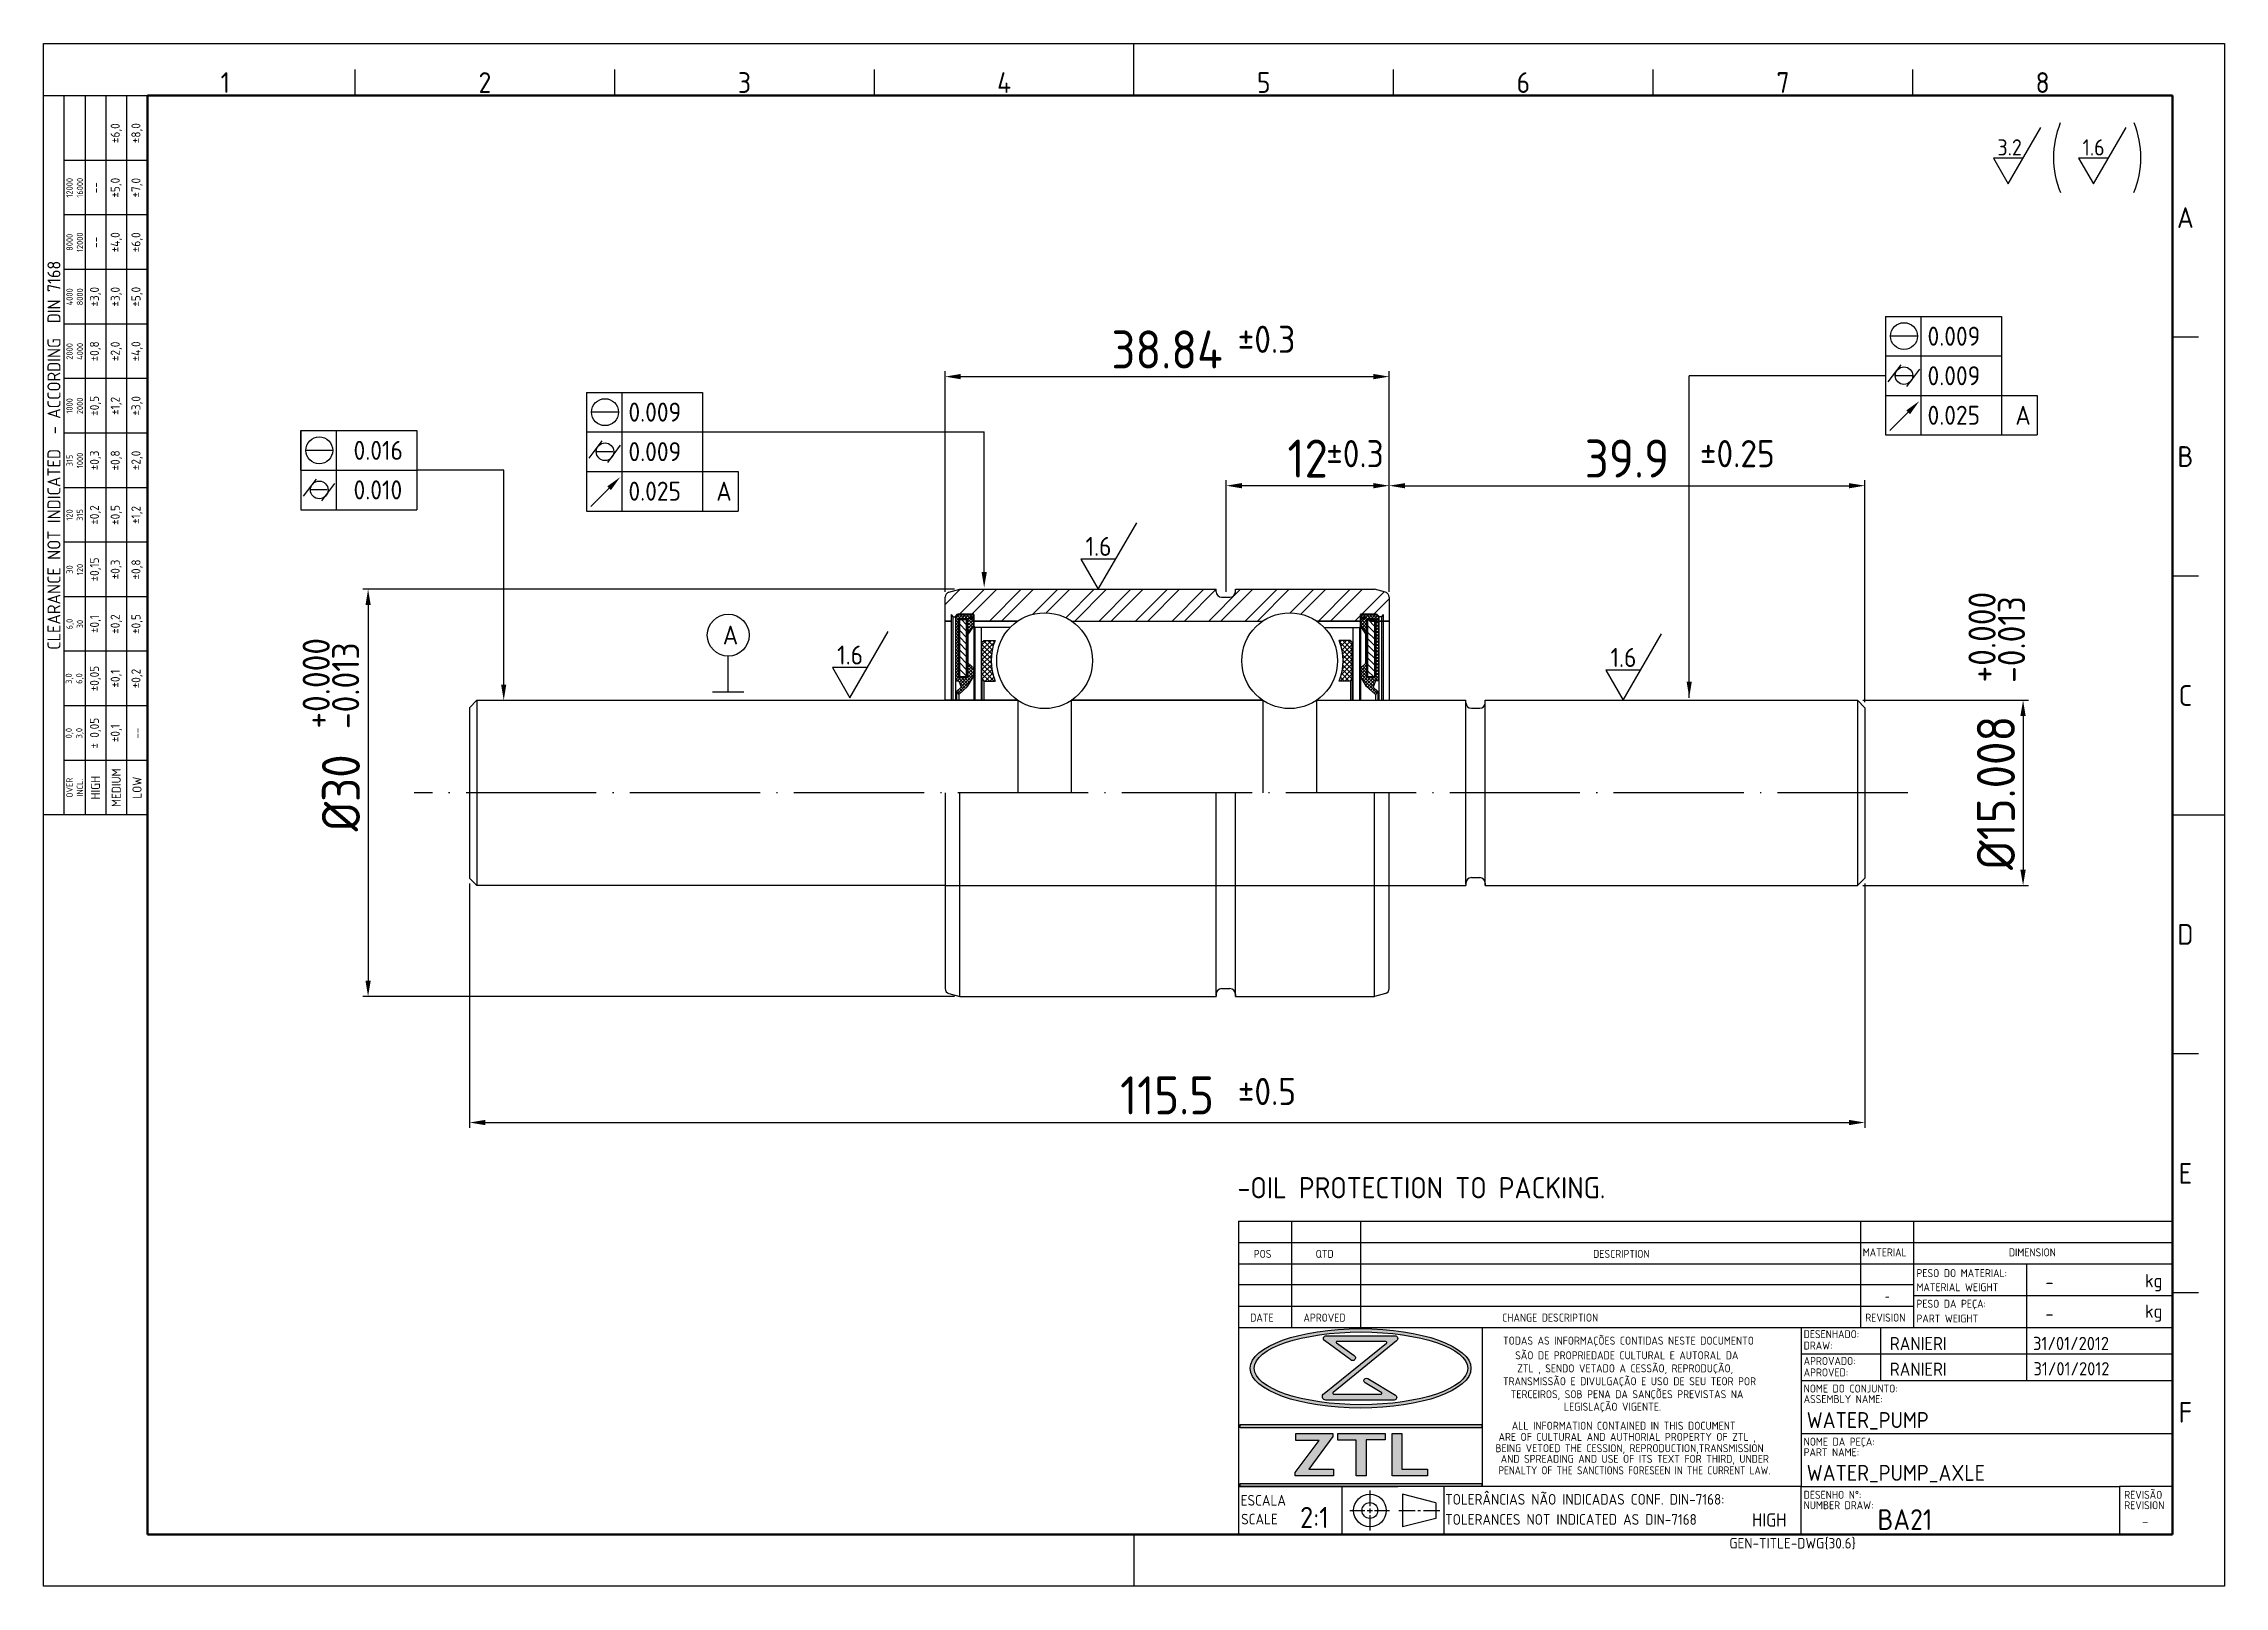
# Model space of a CAD drawing. Extents: x 4 to 205, y 2 to 144.
import ezdxf
from ezdxf.enums import TextEntityAlignment as Align

# ---------------------------------------------------------------- set-up
doc = ezdxf.new("R2010")
doc.units = 0
doc.header["$LTSCALE"] = 0.5
doc.linetypes.add('ACAD_ISO04W100', pattern=[30, 24, -3, 0, -3])
doc.layers.get('0').update_dxf_attribs({"linetype": 'CONTINUOUS'})
doc.layers.get('Defpoints').update_dxf_attribs({"linetype": 'CONTINUOUS'})
for name, color, linetype, lineweight in [('AM_0', 7, 'CONTINUOUS', 50), ('AM_5', 3, 'CONTINUOUS', 25), ('AM_8', 1, 'CONTINUOUS', 25), ('AM_BOR', 7, 'CONTINUOUS', 50)]:
    doc.layers.add(name, color=color, linetype=linetype, lineweight=lineweight)
doc.styles.add('ACISOTS', font='isocp.shx', dxfattribs={"height": 1})
doc.styles.get("Standard").update_dxf_attribs({"font": 'ISOCP.SHX'})
doc.dimstyles.new('AM_ISO', dxfattribs={"dimtxt": 3.5, "dimasz": 2.5, "dimexe": 1, "dimexo": 1, "dimgap": 1.5, "dimtad": 1, "dimdsep": 46, "dimtxsty": 'Standard', "dimcen": 0, "dimclrd": 256, "dimclre": 256, "dimclrt": 2, "dimadec": 0, "dimazin": 2, "dimtp": 0.1, "dimtm": 0.1, "dimtfac": 0.71, "dimtdec": 3, "dimtmove": 0, "dimatfit": 3, "dimfxl": 1, "dimlwd": -1, "dimlwe": -1, "dimarcsym": 0})
pattern_1 = [(135, (199.51717, -102.30106), (0.14858386, 0.14858386), []), (45, (199.51717, -102.30106), (0.14858386, -0.14858386), [])]
pattern_2 = [(135, (199.51717, -102.30106), (0.2971677, 0.2971677), [])]

# ---------------------------------------------------------------- blocks, each defined once
blk = doc.blocks.new('A3 ZTL')
for p, q in [((19.57, 280.82), (19.57, 9.78)), ((401.17, 280.82), (19.57, 280.82)), ((401.17, 9.78), (401.17, 280.82)), ((19.57, 9.78), (401.17, 9.78))]:
    blk.add_line(p, q)
at = {"layer": 'AM_BOR', "color": 135, "lineweight": 25}
for p, q in [((0, 0), (0, 290.61)), ((0, 290.61), (410.96, 290.61)), ((205.48, 280.82), (205.48, 290.61)), ((410.96, 290.61), (410.96, 0)), ((58.71, 280.82), (58.71, 285.71)), ((107.63, 280.82), (107.63, 285.71)), ((156.56, 280.82), (156.56, 285.71)), ((254.4, 280.82), (254.4, 285.71)), ((303.33, 280.82), (303.33, 285.71)), ((352.25, 280.82), (352.25, 285.71)), ((3.91, 145.3), (3.91, 280.82)), ((7.83, 280.82), (7.83, 145.3)), ((11.74, 280.82), (11.74, 145.3)), ((15.66, 145.3), (15.66, 280.82)), ((19.57, 268.59), (3.91, 268.59)), ((19.57, 258.32), (3.91, 258.32)), ((19.57, 248.04), (3.91, 248.04)), ((19.57, 237.77), (3.91, 237.77)), ((406.07, 235.32), (401.17, 235.32)), ((19.57, 227.5), (3.91, 227.5)), ((19.57, 217.22), (3.91, 217.22)), ((19.57, 206.95), (3.91, 206.95)), ((19.57, 196.67), (3.91, 196.67)), ((406.07, 190.31), (401.17, 190.31)), ((19.57, 186.4), (3.91, 186.4)), ((19.57, 176.13), (3.91, 176.13)), ((19.57, 165.85), (3.91, 165.85)), ((19.57, 155.58), (3.91, 155.58)), ((401.17, 145.3), (410.96, 145.3)), ((406.07, 100.29), (401.17, 100.29)), ((406.07, 55.28), (401.17, 55.28)), ((205.48, 9.78), (205.48, 0)), ((410.96, 0), (0, 0))]:
    blk.add_line(p, q, dxfattribs=at)
blk.add_lwpolyline([(19.57, 145.3), (0, 145.3), (0, 280.82), (19.57, 280.82)], close=True, dxfattribs=at)
at = {"layer": 'AM_BOR', "color": 135, "lineweight": 25, "style": 'ACISOTS'}
for s, p in [('1', (34.25, 283.27)), ('2', (83.17, 283.27)), ('3', (132.09, 283.27)), ('4', (181.02, 283.27)), ('5', (229.94, 283.27)), ('6', (278.86, 283.27)), ('7', (327.79, 283.27)), ('8', (376.71, 283.27)), ('A', (403.62, 257.83)), ('B', (403.62, 212.82)), ('C', (403.62, 167.81)), ('D', (403.62, 122.8)), ('E', (403.62, 77.79)), ('F', (403.62, 32.78))]:
    blk.add_text(s, height=3.91, dxfattribs=at).set_placement(p, align=Align.MIDDLE)
at = {"layer": 'AM_BOR', "color": 135, "lineweight": 25, "attachment_point": 5, "rotation": 90}
for s, insert, char_height, width in [('±6,0', (13.7, 273.73), 1.712, 10.274), ('±8,0', (17.61, 273.73), 1.712, 10.274), ('12000\\P16000', (5.87, 263.45), 1.174, 10.274), ('--', (9.78, 263.45), 1.712, 10.274), ('±5,0', (13.7, 263.45), 1.712, 10.274), ('±7,0', (17.61, 263.45), 1.712, 10.274), ('8000\\P12000', (5.87, 253.18), 1.174, 10.274), ('±4,0', (13.7, 253.18), 1.712, 10.274), ('±6,0', (17.61, 253.18), 1.712, 10.274), ('--', (9.78, 253.18), 1.712, 10.274), ('{\\Fisocp.shx|c0;CLEARANCE NOT INDICATED  - ACCORDING  DIN 7168}', (1.96, 213.06), 2.4462, 135.5186), ('4000\\P8000', (5.87, 242.91), 1.174, 10.274), ('±3,0', (9.78, 242.91), 1.712, 10.274), ('±3,0', (13.7, 242.91), 1.712, 10.274), ('±5,0', (17.61, 242.91), 1.712, 10.274), ('±0,8', (9.78, 232.63), 1.712, 10.274), ('±2,0', (13.7, 232.63), 1.712, 10.274), ('±4,0', (17.61, 232.63), 1.712, 10.274), ('2000\\P4000', (5.87, 232.63), 1.174, 10.274), ('1000\\P2000', (5.87, 222.36), 1.174, 10.274), ('±0,5', (9.78, 222.36), 1.712, 10.274), ('±1,2', (13.7, 222.36), 1.712, 10.274), ('±3,0', (17.61, 222.36), 1.712, 10.274), ('±0,3', (9.78, 212.08), 1.712, 10.274), ('±0,8', (13.7, 212.08), 1.712, 10.274), ('±2,0', (17.61, 212.08), 1.712, 10.274), ('315\\P1000', (5.87, 212.08), 1.174, 10.274), ('120\\P315', (5.87, 201.81), 1.174, 10.274), ('±0,2', (9.78, 201.81), 1.712, 10.274), ('±0,5', (13.7, 201.81), 1.712, 10.274), ('±1,2', (17.61, 201.81), 1.712, 10.274), ('±0,15', (9.78, 191.54), 1.712, 10.274), ('±0,3', (13.7, 191.54), 1.712, 10.274), ('±0,8', (17.61, 191.54), 1.712, 10.274), ('30\\P120', (5.87, 191.54), 1.174, 10.274), ('6,0\\P30', (5.87, 181.26), 1.174, 10.274), ('±0,1', (9.78, 181.26), 1.712, 10.274), ('±0,2', (13.7, 181.26), 1.712, 10.274), ('±0,5', (17.61, 181.26), 1.712, 10.274), ('±0,05', (9.78, 170.99), 1.712, 10.274), ('±0,2', (17.61, 170.99), 1.712, 10.274), ('3,0\\P6,0', (5.87, 170.99), 1.174, 10.274), ('±0,1', (13.7, 170.99), 1.712, 10.274), ('0,0\\P3,0', (5.87, 160.71), 1.174, 10.274), ('± 0,05', (9.78, 160.71), 1.712, 10.274), ('\\pt4.69206;±0,1', (13.7, 160.71), 1.7123, 10.274), ('--', (17.61, 160.71), 1.712, 10.274), ('{\\Fisocp.shx|c0;OVER\\PINCL.}', (5.87, 150.44), 1.1742, 10.274), ('HIGH', (9.78, 150.44), 1.712, 10.274), ('MEDIUM', (13.7, 150.44), 1.712, 10.274), ('LOW', (17.61, 150.44), 1.712, 10.274)]:
    blk.add_mtext(s, dxfattribs=dict(at, insert=insert, char_height=char_height, width=width))
blk = doc.blocks.new('*D49')
at = {"layer": 'AM_5', "transparency": 16777216}
for p, q in [((171.28, 83.53), (186.54, 83.53)), ((186.04, 82.08), (186.04, 67.93)), ((171.28, 66.48), (186.54, 66.48))]:
    blk.add_line(p, q, dxfattribs=at)
at = {"layer": 'AM_5', "lineweight": 25, "transparency": 16777216}
for points in [[(185.79, 82.08), (186.28, 82.08), (186.04, 83.53)], [(185.79, 67.93), (186.28, 67.93), (186.04, 66.48)]]:
    blk.add_solid(points, dxfattribs=at)
at = {"layer": 'Defpoints', "color": 0, "lineweight": 25, "transparency": 16777216}
for p in [(170.78, 83.53), (170.78, 66.48), (186.04, 66.48)]:
    blk.add_point(p, dxfattribs=at)
at = {"layer": 'AM_5', "lineweight": 25, "transparency": 16777216, "insert": (183.54, 75.01), "char_height": 3.5, "attachment_point": 5, "rotation": 90}
blk.add_mtext('%%C15.008', dxfattribs=at)
blk = doc.blocks.new('*D50')
at = {"layer": 'AM_5', "transparency": 16777216}
for p, q in [((87.61, 93.76), (33.11, 93.76)), ((33.61, 92.31), (33.61, 57.71)), ((87.61, 56.26), (33.11, 56.26))]:
    blk.add_line(p, q, dxfattribs=at)
at = {"layer": 'AM_5', "lineweight": 25, "transparency": 16777216}
for points in [[(33.37, 92.31), (33.85, 92.31), (33.61, 93.76)], [(33.37, 57.71), (33.85, 57.71), (33.61, 56.26)]]:
    blk.add_solid(points, dxfattribs=at)
at = {"layer": 'Defpoints', "color": 0, "lineweight": 25, "transparency": 16777216}
for p in [(88.11, 93.76), (33.61, 56.26), (88.11, 56.26)]:
    blk.add_point(p, dxfattribs=at)
at = {"layer": 'AM_5', "lineweight": 25, "transparency": 16777216, "insert": (31.11, 75.01), "char_height": 3.5, "attachment_point": 5, "rotation": 90}
blk.add_mtext('%%C30', dxfattribs=at)
blk = doc.blocks.new('*D51')
at = {"layer": 'AM_5', "transparency": 16777216}
for p, q in [((112.64, 93.52), (112.64, 103.79)), ((126.21, 103.29), (114.09, 103.29)), ((127.66, 93.52), (127.66, 103.79))]:
    blk.add_line(p, q, dxfattribs=at)
at = {"layer": 'AM_5', "lineweight": 25, "transparency": 16777216}
for points in [[(114.09, 103.53), (114.09, 103.05), (112.64, 103.29)], [(126.21, 103.53), (126.21, 103.05), (127.66, 103.29)]]:
    blk.add_solid(points, dxfattribs=at)
at = {"layer": 'Defpoints', "color": 0, "lineweight": 25, "transparency": 16777216}
for p in [(112.64, 103.29), (112.64, 93.02), (127.66, 93.02)]:
    blk.add_point(p, dxfattribs=at)
at = {"layer": 'AM_5', "lineweight": 25, "transparency": 16777216, "insert": (120.15, 105.79), "char_height": 3.5, "attachment_point": 5}
blk.add_mtext('12', dxfattribs=at)
blk = doc.blocks.new('*D52')
at = {"layer": 'AM_5', "transparency": 16777216}
for p, q in [((86.75, 93.52), (86.75, 113.83)), ((88.2, 113.33), (126.21, 113.33)), ((127.66, 93.52), (127.66, 113.83))]:
    blk.add_line(p, q, dxfattribs=at)
at = {"layer": 'AM_5', "lineweight": 25, "transparency": 16777216}
for points in [[(88.2, 113.58), (88.2, 113.09), (86.75, 113.33)], [(126.21, 113.58), (126.21, 113.09), (127.66, 113.33)]]:
    blk.add_solid(points, dxfattribs=at)
at = {"layer": 'Defpoints', "color": 0, "lineweight": 25, "transparency": 16777216}
for p in [(127.66, 113.33), (86.75, 93.02), (127.66, 93.02)]:
    blk.add_point(p, dxfattribs=at)
at = {"layer": 'AM_5', "lineweight": 25, "transparency": 16777216, "insert": (107.2, 115.83), "char_height": 3.5, "attachment_point": 5}
blk.add_mtext('38.84', dxfattribs=at)
blk = doc.blocks.new('*D54')
at = {"layer": 'AM_5', "transparency": 16777216}
for p, q in [((129.11, 103.29), (170.01, 103.29)), ((171.46, 83.35), (171.46, 103.79))]:
    blk.add_line(p, q, dxfattribs=at)
at = {"layer": 'AM_5', "lineweight": 25, "transparency": 16777216}
for points in [[(129.11, 103.53), (129.11, 103.05), (127.66, 103.29)], [(170.01, 103.53), (170.01, 103.05), (171.46, 103.29)]]:
    blk.add_solid(points, dxfattribs=at)
at = {"layer": 'Defpoints', "color": 0, "lineweight": 25, "transparency": 16777216}
for p in [(127.66, 103.29), (171.46, 103.29), (171.46, 82.85)]:
    blk.add_point(p, dxfattribs=at)
at = {"layer": 'AM_5', "lineweight": 25, "transparency": 16777216, "insert": (149.56, 105.79), "char_height": 3.5, "attachment_point": 5}
blk.add_mtext('39.9', dxfattribs=at)
blk = doc.blocks.new('*D55')
at = {"layer": 'AM_5', "transparency": 16777216}
for p, q in [((42.95, 66.67), (42.95, 44.16)), ((171.46, 66.67), (171.46, 44.16)), ((44.4, 44.66), (170.01, 44.66))]:
    blk.add_line(p, q, dxfattribs=at)
at = {"layer": 'AM_5', "lineweight": 25, "transparency": 16777216}
for points in [[(44.4, 44.9), (44.4, 44.42), (42.95, 44.66)], [(170.01, 44.9), (170.01, 44.42), (171.46, 44.66)]]:
    blk.add_solid(points, dxfattribs=at)
at = {"layer": 'Defpoints', "color": 0, "lineweight": 25, "transparency": 16777216}
for p in [(42.95, 67.17), (171.46, 67.17), (171.46, 44.66)]:
    blk.add_point(p, dxfattribs=at)
at = {"layer": 'AM_5', "lineweight": 25, "transparency": 16777216, "insert": (107.2, 47.16), "char_height": 3.5, "attachment_point": 5}
blk.add_mtext('115.5', dxfattribs=at)

msp = doc.modelspace()

# ---------------------------------------------------------------- hatches: boundary and pattern name
at = {"layer": 'AM_8', "lineweight": 25}
h = msp.add_hatch(dxfattribs=at)
h.set_pattern_fill('ANSI32', color=256, scale=0.25)
h.paths.add_polyline_path([(127.66, 93.02, 0.339454), (127.31, 93.49), (126.3, 93.76), (113.49, 93.76), (113.49, 93.53, -0.414214), (112.99, 93.03), (112.22, 93.03, -0.414214), (111.72, 93.53), (111.72, 93.76), (100.86, 93.76), (88.11, 93.76), (87.1, 93.49, 0.339454), (86.75, 93.02), (86.75, 90.83), (87.3, 90.83), (87.3, 91.42), (87.47, 91.21), (87.7, 91.21), (87.91, 91.42), (89.39, 91.42), (89.39, 90.83), (93.45, 90.83, -0.306078), (98.38, 90.83), (116.03, 90.83, -0.306078), (120.96, 90.83), (125.02, 90.83), (125.02, 91.42), (126.49, 91.42), (126.7, 91.21), (126.94, 91.21), (127.11, 91.42), (127.11, 90.83), (127.66, 90.83)])
at = {"layer": 'AM_8'}
h = msp.add_hatch(dxfattribs=at)
h.set_pattern_fill('_U', color=256, scale=0.210129, angle=45, style=0, double=1, pattern_type=0)
h.set_pattern_definition(pattern_1)
edge = h.paths.add_edge_path()
edge.add_line((87.7, 91.21), (87.7, 85.32))
edge.add_line((87.7, 85.32), (88.03, 85.32))
edge.add_line((88.03, 85.32), (88.22, 84.73))
edge.add_line((88.22, 84.73), (87.79, 84.34))
edge.add_line((87.79, 84.34), (88, 84.11))
edge.add_line((88, 84.11), (88.05, 84.11))
edge.add_line((88.05, 84.11), (88.83, 84.81))
edge.add_line((88.83, 84.81), (89.39, 85.74))
edge.add_line((89.39, 85.74), (89.39, 86.48))
edge.add_line((89.39, 86.48), (88.89, 86.94))
edge.add_line((88.89, 86.94), (88.89, 89.68))
edge.add_line((88.89, 89.68), (89.39, 90.43))
edge.add_line((89.39, 90.43), (89.39, 91.03))
edge.add_line((89.39, 91.03), (88.95, 91.13))
edge.add_line((88.95, 91.13), (89.39, 91.13))
edge.add_line((89.39, 91.13), (89.39, 91.21))
edge.add_arc((89.18, 91.21), 0.21, 0, 90)
edge.add_line((89.18, 91.42), (87.91, 91.42))
edge.add_line((87.91, 91.42), (87.7, 91.21))
h.paths.add_polyline_path([(88.77, 85.66), (88.04, 85.66), (88.04, 90.99), (88.77, 90.99)], flags=16)
h = msp.add_hatch(dxfattribs=at)
h.set_pattern_fill('_U', color=256, scale=0.420259, angle=45, style=0, pattern_type=0)
h.set_pattern_definition(pattern_2)
h.paths.add_polyline_path([(88.77, 85.66), (88.77, 90.99), (88.04, 90.99), (88.04, 85.66)])
h = msp.add_hatch(dxfattribs=at)
h.set_pattern_fill('_U', color=256, scale=0.210129, angle=45, style=0, double=1, pattern_type=0)
h.set_pattern_definition(pattern_1)
edge = h.paths.add_edge_path()
edge.add_line((126.7, 91.21), (126.7, 85.32))
edge.add_line((126.7, 85.32), (126.38, 85.32))
edge.add_line((126.38, 85.32), (126.19, 84.73))
edge.add_line((126.19, 84.73), (126.62, 84.34))
edge.add_line((126.62, 84.34), (126.41, 84.11))
edge.add_line((126.41, 84.11), (126.36, 84.11))
edge.add_line((126.36, 84.11), (125.58, 84.81))
edge.add_line((125.58, 84.81), (125.02, 85.74))
edge.add_line((125.02, 85.74), (125.02, 86.48))
edge.add_line((125.02, 86.48), (125.52, 86.94))
edge.add_line((125.52, 86.94), (125.52, 89.68))
edge.add_line((125.52, 89.68), (125.02, 90.43))
edge.add_line((125.02, 90.43), (125.02, 91.03))
edge.add_line((125.02, 91.03), (125.46, 91.13))
edge.add_line((125.46, 91.13), (125.02, 91.13))
edge.add_line((125.02, 91.13), (125.02, 91.21))
edge.add_arc((125.23, 91.21), 0.21, 450, 540, ccw=False)
edge.add_line((125.23, 91.42), (126.49, 91.42))
edge.add_line((126.49, 91.42), (126.7, 91.21))
h.paths.add_polyline_path([(125.64, 85.66), (126.37, 85.66), (126.37, 90.99), (125.64, 90.99)], flags=16)
h = msp.add_hatch(dxfattribs=at)
h.set_pattern_fill('_U', color=256, scale=0.420259, angle=45, style=0, pattern_type=0)
h.set_pattern_definition(pattern_2)
h.paths.add_polyline_path([(125.64, 85.66), (125.64, 90.99), (126.37, 90.99), (126.37, 85.66)])
h = msp.add_hatch(color=135, dxfattribs=at)
edge = h.paths.add_edge_path()
edge.add_ellipse((125.02, 22.03), major_axis=(10.17, 0), ratio=0.359907, start_angle=191.4592, end_angle=452.8175)
edge.add_ellipse((125.02, 22.03), major_axis=(10.17, 0), ratio=0.359907, start_angle=92.8175, end_angle=191.4592)
edge = h.paths.add_edge_path(flags=16)
edge.add_ellipse((125.06, 22.03), major_axis=(9.83, 0), ratio=0.340664, start_angle=93.067, end_angle=371.4592)
edge.add_ellipse((125.06, 22.03), major_axis=(9.83, 0), ratio=0.340664, start_angle=11.4592, end_angle=93.067)
h = msp.add_hatch(color=135, dxfattribs=at)
edge = h.paths.add_edge_path()
edge.add_line((127.4, 24.35), (121.67, 19.71))
edge.add_arc((121.82, 19.43), 0.324, 118.1409, 270)
edge.add_line((121.82, 19.1), (128.12, 19.1))
edge.add_arc((128.11, 19.34), 0.239, 271.9685, 418.9108)
edge.add_line((128.23, 19.55), (125.68, 21.08))
edge.add_arc((125.56, 20.89), 0.232, 58.6682, 238.8052)
edge.add_line((125.44, 20.69), (126.97, 19.76))
edge.add_arc((126.93, 19.72), 0.0587, -90, 54.6545, ccw=False)
edge.add_line((126.93, 19.66), (122.54, 19.66))
edge.add_arc((122.56, 19.74), 0.0815, 129.2364, 260.8226, ccw=False)
edge.add_line((122.5, 19.8), (128.34, 24.56))
edge.add_arc((128.18, 24.77), 0.259, 306.0702, 450)
edge.add_line((128.18, 25.03), (121.86, 25.03))
edge.add_arc((121.85, 24.78), 0.251, 87.7272, 233.7471)
edge.add_line((121.7, 24.58), (124.13, 22.8))
edge.add_arc((124.29, 23), 0.257, 232.4714, 414.7334)
edge.add_line((124.44, 23.21), (122.8, 24.37))
edge.add_arc((122.83, 24.43), 0.0703, 90, 242.5235, ccw=False)
edge.add_line((122.83, 24.5), (127.35, 24.5))
edge.add_arc((127.34, 24.42), 0.0859, -50.9964, 80.7655, ccw=False)
for points in [[(113.92, 16.56), (136.2, 16.56), (136.2, 16.86), (113.92, 16.86)], [(119.01, 12.43), (119.01, 12.14), (122.53, 12.14), (122.53, 12.76), (120.25, 12.76), (122.46, 15.75), (122.46, 16.04), (119.05, 16.04), (119.05, 15.39), (121.21, 15.39)], [(122.92, 15.43), (124.61, 15.43), (124.61, 12.14), (125.54, 12.14), (125.54, 15.46), (127.28, 15.46), (127.28, 16.04), (122.92, 16.04)], [(131.19, 12.12), (131.19, 12.76), (128.83, 12.76), (128.83, 16.04), (127.92, 16.04), (127.92, 12.12)], [(136.2, 11.43), (113.92, 11.43), (113.92, 11.14), (136.2, 11.14)]]:
    msp.add_hatch(color=135, dxfattribs=at).paths.add_polyline_path(points)

# ---------------------------------------------------------------- linework, layer by layer
at = {"lineweight": 25}
for p, q in [((86.75, 83.53), (86.75, 93.02)), ((87.1, 93.49), (88.11, 93.76)), ((88.11, 93.76), (100.86, 93.76)), ((88.11, 93.76), (100.39, 93.76)), ((100.86, 93.76), (111.72, 93.76)), ((111.72, 93.53), (111.72, 93.76)), ((112.22, 93.03), (112.99, 93.03)), ((113.49, 93.53), (113.49, 93.76)), ((113.49, 93.76), (126.3, 93.76)), ((127.31, 93.49), (126.3, 93.76)), ((127.66, 93.02), (127.66, 83.53)), ((87.3, 90.83), (86.75, 90.83)), ((86.75, 90.83), (87.3, 90.83)), ((93.45, 90.83), (89.39, 90.83)), ((89.39, 90.83), (93.45, 90.83)), ((89.82, 90.83), (93.45, 90.83)), ((98.38, 90.83), (116.03, 90.83)), ((125.02, 90.83), (120.96, 90.83)), ((120.96, 90.83), (125.02, 90.83)), ((127.66, 90.83), (125.88, 90.83)), ((125.88, 90.83), (127.66, 90.83)), ((43.63, 83.53), (42.95, 82.85)), ((42.95, 82.85), (42.95, 67.17)), ((43.63, 83.53), (93.45, 83.53)), ((43.63, 83.53), (43.63, 66.48)), ((93.45, 83.53), (86.75, 83.53)), ((93.45, 83.53), (93.45, 75.01)), ((98.38, 83.53), (98.38, 75.01)), ((116.03, 83.53), (116.03, 75.01)), ((120.96, 83.53), (127.66, 83.53)), ((120.96, 83.53), (120.96, 75.01)), ((134.73, 83.3), (134.73, 83.53)), ((135.23, 82.8), (136, 82.8)), ((136.5, 83.3), (136.5, 83.53)), ((170.78, 83.53), (171.46, 82.85)), ((170.78, 83.53), (170.78, 66.48)), ((171.46, 82.85), (171.46, 67.17)), ((86.75, 75.01), (86.75, 56.99)), ((88.11, 56.26), (88.11, 75.01)), ((126.3, 56.26), (126.3, 75.01)), ((127.66, 56.99), (127.66, 75.01)), ((43.63, 66.48), (42.95, 67.17)), ((86.75, 66.48), (43.63, 66.48)), ((134.73, 66.71), (134.73, 66.48)), ((135.23, 67.21), (136, 67.21)), ((136.5, 66.71), (136.5, 66.48)), ((170.78, 66.48), (171.46, 67.17)), ((87.1, 56.53), (88.11, 56.26)), ((88.11, 56.26), (111.72, 56.26)), ((88.11, 56.26), (100.39, 56.26)), ((111.72, 56.49), (111.72, 56.26)), ((112.22, 56.99), (112.99, 56.99)), ((113.49, 56.49), (113.49, 56.26)), ((113.49, 56.26), (126.3, 56.26)), ((115.66, 56.26), (126.3, 56.26)), ((127.31, 56.53), (126.3, 56.26))]:
    msp.add_line(p, q, dxfattribs=at)
for p, q in [((89.39, 91.42), (89.39, 83.53)), ((89.39, 90.37), (89.39, 91.42)), ((125.02, 91.42), (125.02, 83.53)), ((125.02, 90.37), (125.02, 91.42)), ((92.76, 90.25), (89.5, 90.25)), ((121.65, 90.25), (124.91, 90.25))]:
    msp.add_line(p, q)
for centre in [(95.92, 87.18), (118.49, 87.18)]:
    msp.add_circle(centre, 4.41, dxfattribs=at)
for centre, radius, start, end in [((87.23, 93.02), 0.477, 105, 180), ((112.22, 93.53), 0.5, 180, 270), ((112.99, 93.53), 0.5, 270, 0), ((127.18, 93.02), 0.477, 0, 75), ((135.23, 83.3), 0.5, 180, 270), ((136, 83.3), 0.5, 270, 0), ((135.23, 66.71), 0.5, 90, 180), ((136, 66.71), 0.5, 0, 90), ((87.23, 56.99), 0.477, 180, 255), ((112.22, 56.49), 0.5, 90, 180), ((112.99, 56.49), 0.5, 0, 90), ((127.18, 56.99), 0.477, 285, 0)]:
    msp.add_arc(centre, radius, start, end, dxfattribs=at)
at = {"layer": 'AM_0'}
for p, q in [((87.91, 91.42), (87.7, 91.21)), ((87.91, 91.42), (89.39, 91.42)), ((88.89, 89.68), (89.39, 90.43)), ((88.95, 91.13), (89.39, 91.13)), ((89.39, 91.03), (88.95, 91.13)), ((126.49, 91.42), (125.02, 91.42)), ((125.46, 91.13), (125.02, 91.13)), ((125.02, 91.03), (125.46, 91.13)), ((125.52, 89.68), (125.02, 90.43)), ((126.49, 91.42), (126.7, 91.21))]:
    msp.add_line(p, q, dxfattribs=at)
at = {"layer": 'AM_0', "lineweight": 25}
for p, q in [((98.38, 83.53), (116.03, 83.53)), ((116.03, 83.53), (98.38, 83.53)), ((127.66, 83.53), (134.73, 83.53)), ((134.73, 66.6), (134.73, 83.53)), ((136.5, 66.48), (136.5, 83.53)), ((136.5, 83.53), (170.78, 83.53)), ((111.72, 56.37), (111.72, 75.01)), ((113.49, 56.26), (113.49, 75.01)), ((127.66, 66.48), (134.73, 66.48)), ((136.5, 66.48), (170.78, 66.48))]:
    msp.add_line(p, q, dxfattribs=at)
at = {"layer": 'AM_0'}
for points in [[(88.04, 85.66), (88.77, 85.66), (88.77, 90.99), (88.04, 90.99)], [(126.37, 85.66), (125.64, 85.66), (125.64, 90.99), (126.37, 90.99)]]:
    msp.add_lwpolyline(points, close=True, dxfattribs=at)
at = {"layer": 'AM_5', "lineweight": 25}
for p, q in [((184.68, 131.08), (187.68, 136.28)), ((192.52, 131.08), (195.52, 136.28)), ((186.05, 133.45), (183.31, 133.45)), ((183.31, 133.45), (184.68, 131.08)), ((193.88, 133.45), (191.15, 133.45)), ((191.15, 133.45), (192.52, 131.08)), ((173.37, 118.88), (173.36, 107.96)), ((173.37, 118.88), (184.06, 118.88)), ((176.66, 107.96), (176.66, 118.88)), ((184.06, 118.88), (184.06, 115.24)), ((176.31, 117.06), (173.84, 117.06)), ((173.37, 115.24), (184.06, 115.24)), ((184.06, 115.24), (184.06, 107.96)), ((173.37, 113.42), (155.29, 113.42)), ((173.61, 112.84), (174.82, 114.41)), ((175.81, 113.42), (174.33, 113.42)), ((175.33, 112.42), (176.52, 114.01)), ((53.73, 111.88), (53.72, 100.96)), ((53.73, 111.88), (64.41, 111.88)), ((57.01, 100.96), (57.01, 111.88)), ((64.41, 111.88), (64.41, 108.24)), ((173.37, 111.6), (187.34, 111.6)), ((187.34, 111.6), (187.34, 107.96)), ((56.66, 110.06), (54.19, 110.06)), ((27.41, 108.36), (30.7, 108.36)), ((27.41, 108.36), (27.41, 104.72)), ((27.41, 108.36), (38.09, 108.36)), ((27.41, 108.36), (27.41, 101.08)), ((30.35, 106.54), (27.87, 106.54)), ((30.7, 101.08), (30.7, 108.36)), ((38.09, 108.36), (38.09, 104.72)), ((38.09, 108.36), (38.09, 104.72)), ((53.73, 108.24), (90.35, 108.24)), ((53.73, 108.24), (64.41, 108.24)), ((53.97, 105.84), (55.18, 107.41)), ((55.68, 105.42), (56.87, 107.01)), ((64.41, 108.24), (64.41, 100.96)), ((173.37, 107.96), (187.34, 107.96)), ((27.41, 104.72), (38.09, 104.72)), ((38.09, 104.72), (38.09, 101.08)), ((46.1, 104.72), (38.09, 104.72)), ((38.09, 104.72), (38.09, 101.08)), ((53.73, 104.6), (67.69, 104.6)), ((56.16, 106.42), (54.68, 106.42)), ((67.69, 104.6), (67.69, 100.96)), ((27.65, 102.32), (28.86, 103.89)), ((29.85, 102.9), (28.36, 102.9)), ((29.36, 101.9), (30.55, 103.49)), ((27.41, 101.08), (38.09, 101.08)), ((53.73, 100.96), (67.69, 100.96)), ((100.86, 93.76), (104.4, 99.88)), ((102.47, 96.54), (99.26, 96.54)), ((99.26, 96.54), (100.86, 93.76)), ((77.99, 83.76), (81.52, 89.88)), ((149.22, 83.53), (152.75, 89.65)), ((66.78, 84.31), (66.78, 87.6)), ((79.6, 86.54), (76.38, 86.54)), ((76.38, 86.54), (77.99, 83.76)), ((150.83, 86.31), (147.61, 86.31)), ((147.61, 86.31), (149.22, 83.53)), ((65.32, 84.31), (68.23, 84.31)), ((93.45, 83.53), (86.75, 83.53)), ((86.75, 66.48), (127.66, 66.48))]:
    msp.add_line(p, q, dxfattribs=at)
at = {"layer": 'AM_5'}
for p, q in [((155.29, 83.77), (155.29, 113.42)), ((175.46, 110.05), (173.77, 108.37)), ((90.35, 95.17), (90.35, 108.24)), ((46.1, 84.98), (46.1, 104.72)), ((55.81, 103.06), (54.12, 101.37))]:
    msp.add_line(p, q, dxfattribs=at)
at = {"layer": 'AM_5', "color": 0, "linetype": 'Continuous', "lineweight": 35}
msp.add_line((27.41, 104.72), (27.41, 108.36), dxfattribs=at)
at = {"layer": 'AM_5', "linetype": 'ACAD_ISO04W100', "lineweight": 25}
msp.add_line((175.43, 75.01), (37.85, 75.01), dxfattribs=at)
at = {"layer": 'AM_5', "lineweight": 25}
for centre, radius in [((175.07, 117.06), 1.24), ((175.07, 113.42), 0.812), ((55.43, 110.06), 1.24), ((29.11, 106.54), 1.24), ((55.43, 106.42), 0.812), ((29.11, 102.9), 0.812), ((66.78, 89.53), 1.93)]:
    msp.add_circle(centre, radius, dxfattribs=at)
for centre, start, end in [((197.18, 133.52), 157.6019, 202.9315), ((188.55, 133.52), 337.0685, 22.3981)]:
    msp.add_arc(centre, 8.34, start, end, dxfattribs=at)
for points in [[(175.28, 110.22), (175.63, 109.88), (176.48, 111.08)], [(55.64, 103.23), (55.98, 102.89), (56.83, 104.08)], [(90.11, 95.36), (90.6, 95.36), (90.35, 93.91)], [(45.86, 84.98), (46.34, 84.98), (46.1, 83.53)], [(155.05, 85.26), (155.53, 85.26), (155.29, 83.81)]]:
    msp.add_solid(points, dxfattribs=at)
at = {"layer": 'AM_8'}
for p, q in [((87.3, 91.42), (87.47, 91.21)), ((87.47, 91.21), (87.72, 91.21)), ((87.47, 91.21), (87.47, 83.53)), ((87.7, 91.21), (87.7, 85.32)), ((126.94, 91.21), (126.69, 91.21)), ((126.7, 91.21), (126.7, 85.32)), ((127.11, 91.42), (126.94, 91.21)), ((126.94, 91.21), (126.94, 83.53)), ((88.89, 86.94), (88.89, 89.68)), ((89.39, 90.37), (89.5, 90.25)), ((90.09, 90.25), (90.09, 83.53)), ((90.15, 88.88), (90.31, 89.04)), ((90.57, 89.04), (90.15, 88.63)), ((91.02, 89.04), (90.15, 88.18)), ((90.15, 85.46), (90.15, 88.88)), ((91.28, 88.85), (90.15, 87.73)), ((90.15, 88.68), (91.03, 87.81)), ((90.28, 89.01), (91.09, 88.19)), ((90.31, 89.04), (91.36, 89.04)), ((90.69, 89.04), (91.18, 88.55)), ((91.14, 89.04), (91.3, 88.89)), ((124.1, 89.04), (123.05, 89.04)), ((123.27, 89.04), (123.11, 88.89)), ((123.13, 88.85), (124.26, 87.73)), ((123.72, 89.04), (123.23, 88.55)), ((124.13, 89.01), (123.32, 88.19)), ((124.26, 88.68), (123.38, 87.81)), ((123.39, 89.04), (124.26, 88.18)), ((123.84, 89.04), (124.26, 88.63)), ((124.26, 88.88), (124.1, 89.04)), ((124.26, 85.46), (124.26, 88.88)), ((124.32, 90.25), (124.32, 83.53)), ((125.02, 90.37), (124.91, 90.25)), ((125.52, 86.94), (125.52, 89.68)), ((89.39, 86.48), (88.89, 86.94)), ((90.15, 88.23), (90.99, 87.39)), ((91.1, 88.22), (90.15, 87.27)), ((90.15, 87.78), (91, 86.94)), ((91.02, 87.69), (90.15, 86.82)), ((90.15, 87.33), (91.05, 86.44)), ((90.99, 87.21), (90.15, 86.37)), ((90.15, 86.88), (91.17, 85.87)), ((91.01, 86.78), (90.15, 85.92)), ((90.15, 86.43), (91.28, 85.3)), ((91.06, 86.38), (90.15, 85.47)), ((124.26, 86.43), (123.13, 85.3)), ((124.26, 86.88), (123.24, 85.87)), ((123.31, 88.22), (124.26, 87.27)), ((123.35, 86.38), (124.26, 85.47)), ((124.26, 87.33), (123.36, 86.44)), ((123.39, 87.69), (124.26, 86.82)), ((123.4, 86.78), (124.26, 85.92)), ((124.26, 87.78), (123.41, 86.94)), ((124.26, 88.23), (123.42, 87.39)), ((123.42, 87.21), (124.26, 86.37)), ((125.02, 86.48), (125.52, 86.94)), ((87.7, 85.32), (87.7, 83.53)), ((87.7, 85.32), (88.03, 85.32)), ((88.22, 84.73), (87.79, 84.34)), ((88.02, 84.08), (88.83, 84.81)), ((88.03, 85.32), (88.22, 84.73)), ((88.83, 84.81), (89.39, 85.74)), ((90.15, 85.98), (90.83, 85.3)), ((90.15, 85.53), (90.38, 85.3)), ((90.15, 85.48), (90.15, 85.46)), ((90.31, 85.3), (90.15, 85.46)), ((90.15, 85.46), (90.15, 83.53)), ((90.31, 85.32), (90.31, 83.53)), ((90.31, 85.3), (91.36, 85.3)), ((91.13, 86), (90.43, 85.3)), ((91.23, 85.65), (90.88, 85.3)), ((91.35, 85.32), (91.33, 85.3)), ((124.1, 85.3), (123.05, 85.3)), ((123.06, 85.32), (123.08, 85.3)), ((123.18, 85.65), (123.53, 85.3)), ((123.28, 86), (123.98, 85.3)), ((124.26, 85.98), (123.58, 85.3)), ((124.26, 85.53), (124.03, 85.3)), ((124.1, 85.3), (124.26, 85.46)), ((124.1, 85.32), (124.1, 83.53)), ((124.26, 85.48), (124.26, 85.46)), ((124.26, 85.46), (124.26, 83.53)), ((125.58, 84.81), (125.02, 85.74)), ((126.39, 84.08), (125.58, 84.81)), ((126.38, 85.32), (126.19, 84.73)), ((126.19, 84.73), (126.62, 84.34)), ((126.7, 85.32), (126.38, 85.32)), ((126.7, 85.32), (126.7, 83.53)), ((87.79, 84.34), (87.79, 83.53)), ((87.79, 84.34), (88.02, 84.08)), ((126.62, 84.34), (126.39, 84.08)), ((126.62, 84.34), (126.62, 83.53))]:
    msp.add_line(p, q, dxfattribs=at)
at = {"layer": 'AM_8', "lineweight": 25}
for p, q in [((87.3, 91.42), (87.3, 83.53)), ((127.11, 91.42), (127.11, 83.53)), ((89.5, 90.25), (89.5, 83.53)), ((124.91, 90.25), (124.91, 83.53)), ((88.02, 84.08), (88.02, 83.53)), ((126.39, 84.08), (126.39, 83.53))]:
    msp.add_line(p, q, dxfattribs=at)
at = {"layer": 'AM_8', "color": 135}
for p, q in [((113.78, 35.57), (113.78, 6.74)), ((113.78, 35.57), (199.8, 35.57)), ((118.67, 35.57), (118.67, 25.8)), ((125.02, 35.57), (125.02, 25.8)), ((171.08, 35.57), (171.08, 25.8)), ((175.97, 25.8), (175.97, 35.57)), ((113.78, 33.62), (199.8, 33.62)), ((113.78, 31.66), (199.8, 31.66)), ((186.36, 31.66), (186.36, 28.73)), ((199.8, 6.74), (199.8, 31.66)), ((175.97, 29.71), (113.78, 29.71)), ((175.97, 28.73), (199.8, 28.73)), ((186.36, 28.73), (186.36, 25.8)), ((113.78, 27.75), (175.97, 27.75)), ((113.78, 25.8), (165.59, 25.8)), ((121.86, 25.03), (128.18, 25.03)), ((136.23, 25.8), (136.23, 11.14)), ((165.59, 25.8), (165.59, 16.51)), ((165.59, 25.8), (199.8, 25.8)), ((172.92, 25.8), (172.92, 20.91)), ((186.36, 25.8), (186.36, 20.91)), ((165.59, 23.36), (199.8, 23.36)), ((165.59, 20.91), (199.8, 20.91)), ((113.92, 16.56), (113.92, 16.86)), ((113.92, 16.86), (136.2, 16.86)), ((136.2, 16.56), (113.92, 16.56)), ((136.2, 16.86), (136.2, 16.56)), ((165.59, 16.51), (165.59, 11.14)), ((119.01, 12.43), (121.21, 15.39)), ((119.05, 15.39), (119.05, 16.04)), ((119.05, 16.04), (122.46, 16.04)), ((121.21, 15.39), (119.05, 15.39)), ((122.46, 15.75), (120.25, 12.76)), ((122.46, 16.04), (122.46, 15.75)), ((122.92, 15.43), (122.92, 16.04)), ((122.92, 16.04), (127.28, 16.04)), ((124.61, 15.43), (122.92, 15.43)), ((124.61, 12.14), (124.61, 15.43)), ((125.54, 15.46), (125.54, 12.14)), ((127.28, 15.46), (125.54, 15.46)), ((127.28, 16.04), (127.28, 15.46)), ((127.92, 12.12), (127.92, 16.04)), ((127.92, 16.04), (128.83, 16.04)), ((128.83, 16.04), (128.83, 12.76)), ((165.59, 16.02), (199.8, 16.02)), ((119.01, 12.14), (119.01, 12.43)), ((122.53, 12.14), (119.01, 12.14)), ((120.25, 12.76), (122.53, 12.76)), ((122.53, 12.76), (122.53, 12.14)), ((125.54, 12.14), (124.61, 12.14)), ((131.19, 12.12), (127.92, 12.12)), ((128.83, 12.76), (131.19, 12.76)), ((131.19, 12.76), (131.19, 12.12)), ((113.78, 11.14), (128.44, 11.14)), ((165.59, 11.14), (113.78, 11.14)), ((113.92, 11.43), (136.2, 11.43)), ((113.92, 11.14), (113.92, 11.43)), ((136.2, 11.14), (113.92, 11.14)), ((123.28, 11.14), (123.28, 6.74)), ((125.88, 10.78), (125.88, 9.33)), ((131.96, 9.66), (128.88, 10.44)), ((128.88, 10.44), (128.88, 7.43)), ((132.69, 11.14), (132.69, 6.74)), ((136.2, 11.43), (136.2, 11.14)), ((165.59, 6.74), (165.59, 11.14)), ((165.59, 11.14), (194.91, 11.14)), ((199.8, 11.14), (194.91, 11.14)), ((194.91, 11.14), (194.91, 6.74)), ((124.04, 8.94), (125.42, 8.94)), ((125.63, 8.94), (126.12, 8.94)), ((125.88, 9.13), (125.88, 8.7)), ((125.88, 8.5), (125.88, 7.09)), ((126.3, 8.94), (127.68, 8.94)), ((128.55, 8.94), (130.06, 8.94)), ((131.96, 8.21), (128.88, 7.43)), ((130.29, 8.94), (130.53, 8.94)), ((130.82, 8.94), (132.31, 8.94)), ((131.96, 9.66), (131.96, 8.21)), ((113.78, 6.74), (199.8, 6.74))]:
    msp.add_line(p, q, dxfattribs=at)
msp.add_lwpolyline([(121.86, 25.03), (128.18, 25.03, -0.726075), (128.34, 24.56), (122.5, 19.8, 0.646844), (122.54, 19.66), (126.93, 19.66, 0.730915), (126.97, 19.76), (125.44, 20.69, -1.001197), (125.68, 21.08), (128.23, 19.55, -0.746343), (128.12, 19.1), (121.82, 19.1, -0.780296), (121.67, 19.71), (127.4, 24.35, 0.647932), (127.35, 24.5), (122.83, 24.5, 0.78497), (122.8, 24.37), (124.44, 23.21, -1.019937), (124.13, 22.8), (121.7, 24.58, -0.740095), (121.86, 25.03, -0.257794)], format="xyb", dxfattribs=at)
for radius in [1.5, 0.725]:
    msp.add_circle((125.88, 8.94), radius, dxfattribs=at)
at = {"layer": 'AM_8'}
for centre, start, end in [((95.92, 87.18), 157.7905, 202.3948), ((118.49, 87.18), 337.6052, 22.2095)]:
    msp.add_arc(centre, 4.93, start, end, dxfattribs=at)
at = {"layer": 'AM_8', "color": 135}
for centre, major_axis, ratio in [((125.02, 22.03), (-10.17, 0), 0.359907), ((125.06, 22.03), (-9.83, 0), 0.340664)]:
    msp.add_ellipse(centre, major_axis=major_axis, ratio=ratio, dxfattribs=at)

# ---------------------------------------------------------------- block references
at = {"layer": 'AM_0', "lineweight": 0, "xscale": 0.48875, "yscale": 0.48875, "zscale": 0.48875}
msp.add_blockref('A3 ZTL', (3.72, 1.96), dxfattribs=at)

# ---------------------------------------------------------------- texts
at = {"layer": 'AM_5', "attachment_point": 1}
for s, insert, char_height in [('3.2', (183.68, 135.18), 1.488), ('1.6', (191.52, 135.18), 1.488), ('%%P0.3', (113.7, 118.02), 2.5), ('0.009', (177.24, 117.93), 1.75), ('0.009', (177.24, 114.29), 1.75), ('0.009', (57.59, 110.94), 1.75), ('0.025', (177.24, 110.65), 1.75), ('A', (185.33, 110.65), 1.75), (' 0.016', (31.27, 107.42), 1.75), ('0.009', (57.59, 107.3), 1.75), ('%%P0.3', (121.85, 107.49), 2.5), ('%%P0.25', (156.27, 107.49), 2.5), (' 0.010', (31.27, 103.78), 1.75), ('0.025', (57.59, 103.66), 1.75), ('A', (65.68, 103.66), 1.75), ('1.6', (99.69, 98.58), 1.75), ('A', (66.28, 90.42), 1.75), ('1.6', (76.81, 88.58), 1.75), ('1.6', (148.04, 88.35), 1.75), ('%%P0.5', (113.71, 48.77), 2.5)]:
    msp.add_mtext_dynamic_manual_height_columns(s, width=5.4883, gutter_width=10, heights=[0], dxfattribs=dict(at, insert=insert, char_height=char_height))
at = {"layer": 'AM_5', "char_height": 2.5, "attachment_point": 1, "rotation": 90}
for s, insert in [('+0.000', (181.01, 85.18)), ('-0.013', (183.72, 85.14)), ('+0.000', (27.58, 80.93)), ('-0.013', (30.29, 80.89))]:
    msp.add_mtext_dynamic_manual_height_columns(s, width=5.4883, gutter_width=10, heights=[0], dxfattribs=dict(at, insert=insert))
at = {"layer": 'AM_8'}
msp.add_text('-OIL PROTECTION TO PACKING.', height=1.955, dxfattribs=at).set_placement((113.68, 37.68))
at = {"layer": 'AM_8', "color": 135}
for s, height, p in [('POS', 0.733, (115.18, 32.2)), ('QTD', 0.733, (120.88, 32.2)), ('                    DESCRIPTION', 0.7331, (138.06, 32.2)), ('MATERIAL', 0.733, (171.27, 32.34)), ('DIMENSION', 0.733, (184.73, 32.34)), ('PESO DO MATERIAL:', 0.7331, (176.22, 30.43)), ('kg', 1.222, (197.27, 29.49)), ('-', 0.733, (173.3, 28.29)), ('MATERIAL WEIGHT', 0.7331, (176.22, 29.13)), ('PESO DA PEÇA:', 0.7331, (176.22, 27.61)), ('DATE', 0.733, (114.86, 26.33)), ('APROVED', 0.733, (119.76, 26.33)), ('CHANGE DESCRIPTION', 0.7331, (138.06, 26.33)), ('REVISION', 0.733, (171.51, 26.33)), ('PART WEIGHT', 0.7331, (176.22, 26.25)), ('kg', 1.222, (197.27, 26.68)), ('TODAS AS INFORMAÇÕES CONTIDAS NESTE DOCUMENTO', 0.7331, (138.14, 24.21)), ('DESENHADO:', 0.733, (165.83, 24.81)), ('DRAW:', 0.733, (165.83, 23.76)), ('SÃO DE PROPRIEDADE CULTURAL E AUTORAL DA', 0.7331, (139.26, 22.86)), ('ZTL , SENDO VETADO A CESSÃO, REPRODUÇÃO,', 0.7331, (139.45, 21.66)), ('APROVADO:', 0.733, (165.83, 22.34)), ('TRANSMISSÃO E DIVULGAÇÃO E USO DE SEU TEOR POR', 0.7331, (138.14, 20.47)), ('TERCEIROS, SOB PENA DA SANÇÕES PREVISTAS NA', 0.7331, (138.85, 19.28)), ('APROVED:', 0.733, (165.83, 21.29)), ('NOME DO CONJUNTO:', 0.7331, (165.83, 19.8)), ('LEGISLAÇÃO VIGENTE.', 0.7331, (143.75, 18.13)), ('ASSEMBLY NAME:', 0.7331, (165.83, 18.83)), ('ARE OF CULTURAL AND AUTHORIAL PROPERTY OF ZTL ,', 0.7331, (137.73, 15.35)), ('ALL INFORMATION CONTAINED IN THIS DOCUMENT', 0.7331, (138.95, 16.38)), ('BEING VETOED THE CESSION, REPRODUCTION,TRANSMISSION', 0.7331, (137.44, 14.31)), ('AND SPREADING AND USE OF ITS TEXT FOR THIRD, UNDER', 0.7331, (137.93, 13.33)), ('NOME DA PEÇA:', 0.7331, (165.83, 14.91)), ('PART NAME:', 0.733, (165.83, 13.94)), ('ESCALA', 0.977, (113.98, 9.39)), ('TOLERÂNCIAS NÃO INDICADAS CONF. DIN-7168:', 0.9775, (132.81, 9.48)), ('DESENHO N%%d:', 0.7331, (165.83, 10.02)), ('REVISÃO', 0.733, (195.36, 10.02)), ('SCALE', 0.977, (114.02, 7.66)), ('2:1', 1.955, (119.45, 7.32)), ('TOLERANCES NOT INDICATED AS DIN-7168', 0.9775, (132.81, 7.63)), ('NUMBER DRAW:', 0.7331, (165.83, 9.06)), ('REVISION', 0.733, (195.36, 9.06))]:
    msp.add_text(s, height=height, dxfattribs=at).set_placement(p)
at = {"layer": 'AM_8', "color": 135, "width": 0.95}
msp.add_text('PENALTY OF THE SANCTIONS FORESEEN IN THE CURRENT LAW.', height=0.7331, dxfattribs=at).set_placement((137.72, 12.27))
at = {"layer": 'AM_8', "color": 135}
for p in [(188.1, 29.97), (188.1, 27.06)]:
    msp.add_attdef('-', text='', height=1.22, dxfattribs=at).set_placement(p, align=Align.MIDDLE_LEFT)
for tag, p, height in [('RANIERI', (173.77, 23.7), 1.22), ('31/01/2012', (186.96, 23.71), 1.22), ('RANIERI', (173.77, 21.34), 1.22), ('31/01/2012', (187, 21.38), 1.22), ('WATER_PUMP', (166.11, 16.53), 1.47), ('WATER_PUMP_AXLE', (166.11, 11.67), 1.47), ('BA21', (172.63, 7.15), 1.91)]:
    msp.add_attdef(tag, p, '', height=height, dxfattribs=at)
for tag, height, p in [('HIGH', 1.22, (162.66, 8.07)), ('-', 0.956, (197.29, 7.95))]:
    msp.add_attdef(tag, text='', height=height, dxfattribs=at).set_placement(p, align=Align.MIDDLE_CENTER)
at = {"layer": 'AM_8', "color": 135, "style": 'ACISOTS'}
msp.add_attdef('GEN-TITLE-DWG{30.6}', (158.99, 5.44), '', height=0.977, dxfattribs=at)

# ---------------------------------------------------------------- dimensions: what is measured, and where the dimension line sits
at = {"layer": 'AM_5', "lineweight": 25}
for base, p1, p2, text, picture, middle in [((127.66, 113.33), (86.75, 93.02), (127.66, 93.02), '38.84', '*D52', (107.2, 115.83)), ((112.64, 103.29), (127.66, 93.02), (112.64, 93.02), '12', '*D51', (120.15, 105.79)), ((171.46, 103.29), (127.66, 103.29), (171.46, 82.85), '39.9', '*D54', (149.56, 105.79)), ((171.46, 44.66), (42.95, 67.17), (171.46, 67.17), '115.5', '*D55', (107.2, 47.16))]:
    dim = msp.add_linear_dim(base=base, p1=p1, p2=p2, text=text, dimstyle='AM_ISO', override={"dimscale": 0.5, "dimtxt": 7, "dimasz": 2.9, "dimdec": 0, "dimlfac": 0.4, "dimclrt": 256, "dimadec": 2, "dimtp": 0, "dimtm": 0.3, "dimtdec": 0}, dxfattribs=at)
    dim.commit()
    dim.dimension.update_dxf_attribs({"geometry": picture, "text_midpoint": middle})
for base, p1, p2, text, picture, middle in [((33.61, 56.26), (88.11, 93.76), (88.11, 56.26), '%%C30', '*D50', (31.11, 75.01)), ((186.04, 66.48), (170.78, 83.53), (170.78, 66.48), '%%C15.008', '*D49', (183.54, 75.01))]:
    dim = msp.add_linear_dim(base=base, p1=p1, p2=p2, angle=90, text=text, dimstyle='AM_ISO', override={"dimscale": 0.5, "dimtxt": 7, "dimasz": 2.9, "dimdec": 0, "dimlfac": 0.4, "dimclrt": 256, "dimadec": 2, "dimtp": 0, "dimtm": 0.3, "dimtdec": 0}, dxfattribs=at)
    dim.commit()
    dim.dimension.update_dxf_attribs({"geometry": picture, "text_midpoint": middle})

doc.saveas('drawing.dxf')
